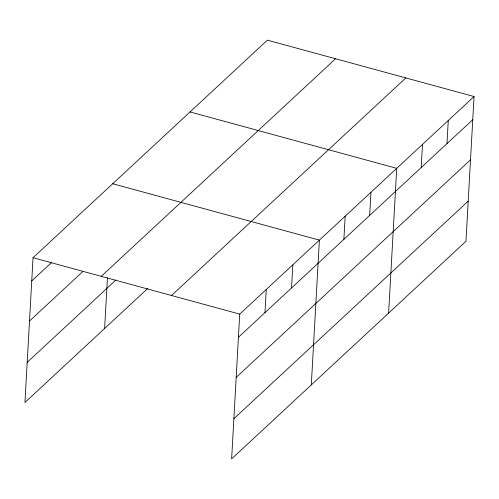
<?xml version="1.0" encoding="UTF-8"?>
<svg xmlns="http://www.w3.org/2000/svg" width="499" height="499" viewBox="0 0 499 499"><rect width="100%" height="100%" fill="white"/><g stroke="black" fill="none" stroke-linecap="round" stroke-linejoin="round"><path stroke-width="0.75" d="M474.05 96.532L239.72 314.114L231.63 458.855L465.96 241.279L474.05 96.532L267.37 40.145L33.04 257.721L24.95 402.468L147.766 288.428M104.622 328.492L107.466 277.656M264.981 312.63L266.279 289.451M291.541 287.973L292.838 264.794M311.301 384.879L319.391 240.131L112.712 183.744M343.873 239.377L345.171 216.198M369.647 215.443L370.944 192.265M388.627 313.079L396.724 168.331L190.044 111.944M421.2 167.577L422.497 144.398M446.979 143.643L448.277 120.465M31.749 280.9L51.522 262.536M29.503 321.019L82.616 271.699M101.247 276.334L335.577 58.751M27.196 362.355L115.83 280.051M171.519 295.502L405.849 77.925M238.422 337.287L472.753 119.71M236.183 377.406L470.513 159.823M233.869 418.742L468.199 201.159M33.04 257.721L239.72 314.114"/></g></svg>
